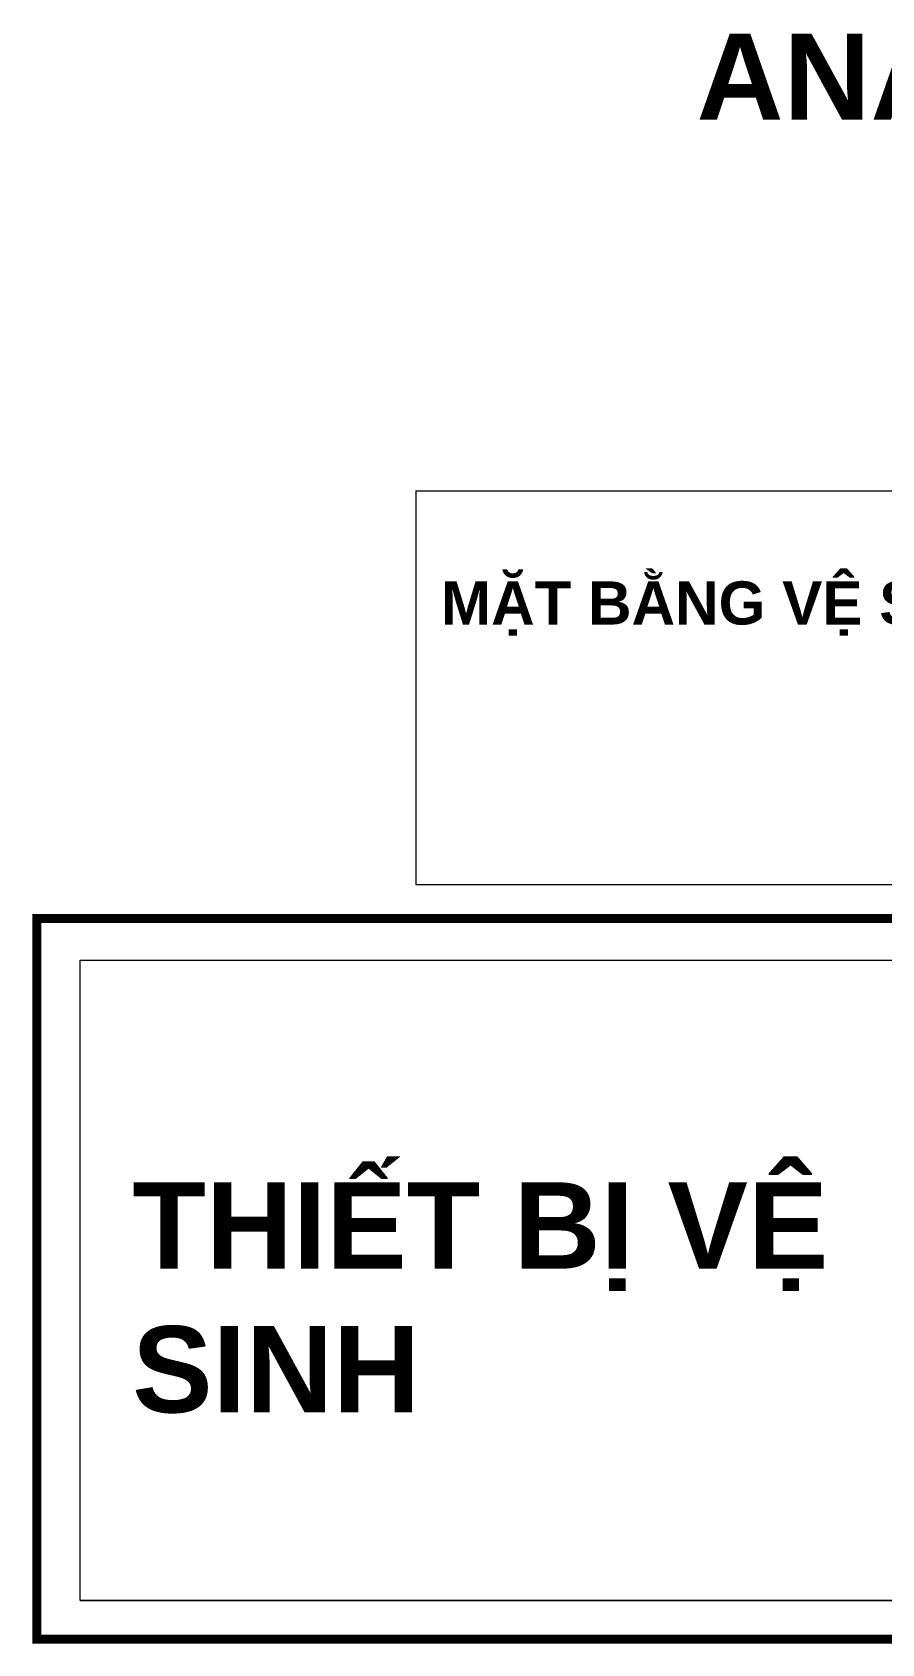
# Model space of a CAD drawing. Header units: inches. Extents: x 242965 to 445791, y 236206 to 423703.
# Drawn here: x 242965 to 290253, y 334018 to 423703 of the extents above; entities that cross this region are included whole.
import ezdxf

# ---------------------------------------------------------------- set-up
doc = ezdxf.new("R2010")
doc.units = ezdxf.units.IN
doc.header["$MEASUREMENT"] = 0
for name, color, linetype, lineweight in [('2', 181, 'Continuous', 20), ('8', 253, 'Continuous', 20), ('e', 96, 'Continuous', 5)]:
    doc.layers.add(name, color=color, linetype=linetype, lineweight=lineweight)
doc.styles.add('PADTIC-TEXT KHUNG LON TIEU DE', font='', dxfattribs={"height": 800})
doc.styles.get('PADTIC-TEXT KHUNG LON TIEU DE').set_extended_font_data('.VnHelvetInsH', bold=True)

msp = doc.modelspace()

# ---------------------------------------------------------------- linework, layer by layer
at = {"layer": '2'}
for p, q in [((264325.106, 398183.659), (378177.338, 398183.659)), ((264325.106, 398183.659), (264325.106, 376269.367)), ((264325.106, 376269.367), (378177.338, 376269.367))]:
    msp.add_line(p, q, dxfattribs=at)
at = {"layer": '8'}
msp.add_lwpolyline([(245625.122, 336420.808), (245625.122, 372060.808), (443316.424, 372060.808), (443316.424, 336420.808)], close=True, dxfattribs=at)
at = {"layer": 'e'}
for p, q in [((245625.122, 372060.808), (443316.424, 372060.808)), ((245625.122, 336420.808), (443316.424, 336420.808))]:
    msp.add_line(p, q, dxfattribs=at)
at = {"layer": 'e', "const_width": 500}
msp.add_lwpolyline([(243214.545, 374386.592), (445541.094, 374386.592), (445541.094, 334267.932), (243214.545, 334267.932)], close=True, dxfattribs=at)

# ---------------------------------------------------------------- texts
at = {"layer": '2', "style": 'PADTIC-TEXT KHUNG LON TIEU DE'}
msp.add_text('MÆT B»NG VÖ SINH', height=2400, dxfattribs=at).set_placement((265713.845, 390740.476))
at = {"layer": '2', "char_height": 4800, "width": 49002.93537, "attachment_point": 1, "style": 'PADTIC-TEXT KHUNG LON TIEU DE'}
for s, insert in [('anarchitect88.blogspot.com', (279942.785, 423631.509)), ('thiÕt bÞ vÖ sinh', (248532.021, 359695.877))]:
    msp.add_mtext(s, dxfattribs=dict(at, insert=insert))

doc.saveas('drawing.dxf')
